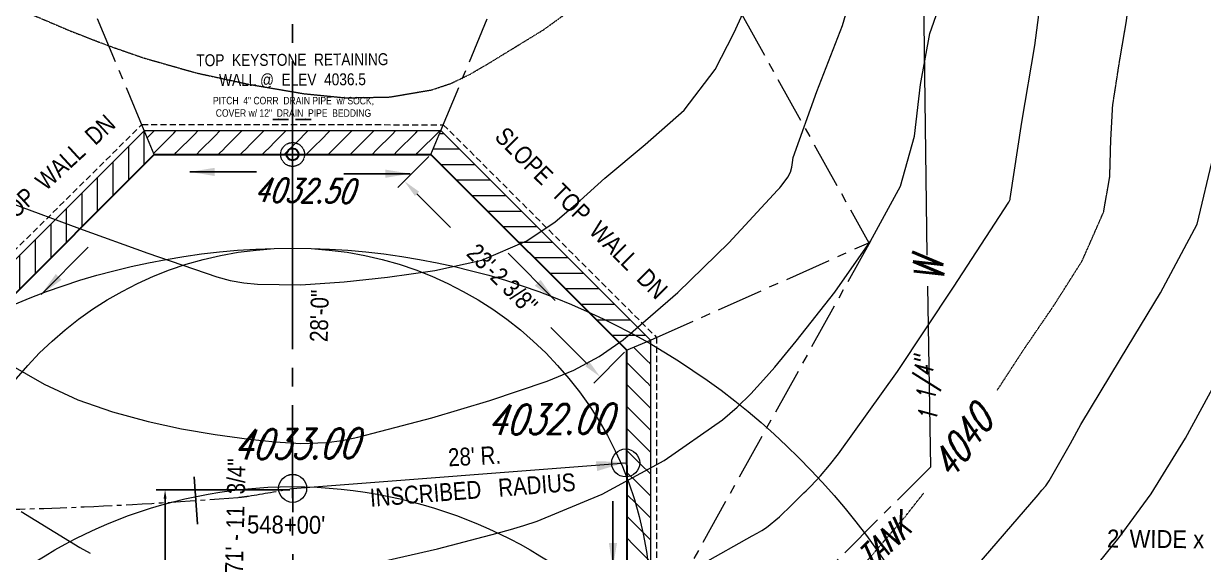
# Model space of a CAD drawing. Header units: inches. Extents: x 2775 to 17527, y 515 to 14737.
# Drawn here: x 8597 to 9784, y 3531 to 4064 of the extents above; entities that cross this region are included whole.
import ezdxf
from ezdxf.enums import TextEntityAlignment as Align

# ---------------------------------------------------------------- set-up
doc = ezdxf.new("R2010")
doc.units = ezdxf.units.IN
doc.header["$LTSCALE"] = 0.5
doc.header["$MEASUREMENT"] = 0
doc.header["$PDMODE"] = 1
for name, pattern in [('CENTER', [2, 1.25, -0.25, 0.25, -0.25]), ('CENTER2', [1.125, 0.75, -0.125, 0.125, -0.125]), ('HIDDEN', [0.375, 0.25, -0.125])]:
    doc.linetypes.add(name, pattern=pattern)
doc.layers.get('0').update_dxf_attribs({"linetype": 'CONTINUOUS'})
doc.layers.get('Defpoints').update_dxf_attribs({"linetype": 'CONTINUOUS'})
for name, color, linetype, lineweight in [('ARCHENT RD', 3, 'CENTER', 20), ('CONTROL', 6, 'CENTER', 25), ('D-CL', 5, 'CENTER2', 9), ('FOOTING TILE', 3, 'HIDDEN', 20), ('GRID', 1, 'CENTER', 35), ('LAYOUT', 6, 'CENTER', 25), ('Object', 4, 'CONTINUOUS', 30), ('VX-TOPO-MAJR', 1, 'HIDDEN', 20), ('VX-TOPO-MINR', 7, 'CONTINUOUS', 5)]:
    doc.layers.add(name, color=color, linetype=linetype, lineweight=lineweight)
for name, color, linetype in [('C-ANNO', 250, 'CONTINUOUS'), ('D-SCRATCH', 4, 'CONTINUOUS'), ('LLMASONRY', 12, 'CONTINUOUS'), ('TEXT', 7, 'CONTINUOUS')]:
    doc.layers.add(name, color=color, linetype=linetype)
doc.styles.add('ARCHENT', font='technical.ttf', dxfattribs={"height": 6})
doc.styles.add('ARCHENTLTD', font='technical.ttf', dxfattribs={"height": 6})
doc.styles.add('BEI', font='romans.shx', dxfattribs={"width": 0.75})
doc.styles.add('EXIST', font='romans.shx', dxfattribs={"width": 0.75, "oblique": 20, "height": 12})
doc.styles.add('SPHAND', font='SPHAND', dxfattribs={"bigfont": 'SPHAND'})
doc.linetypes.add('2inWATER', pattern='A,1,-0.08,["2\'\'",BEI,S=0.16,R=0,X=0,Y=-0.08],-0.25,0.8,-0.08,["W",BEI,S=0.16,R=0,X=0,Y=-0.08],-0.25', length=2.46)
doc.dimstyles.new('ARCHENTLTD', dxfattribs={"dimtxt": 12, "dimasz": 6, "dimexe": 9, "dimexo": 3, "dimgap": 1, "dimtad": 0, "dimdec": 3, "dimzin": 1, "dimdsep": 46, "dimlunit": 4, "dimtxsty": 'ARCHENT', "dimcen": 6, "dimadec": 3, "dimazin": 0, "dimtfac": 1, "dimtdec": 3, "dimtofl": 0, "dimtmove": 0, "dimatfit": 3, "dimfxl": 1, "dimfrac": 2, "dimtolj": 1, "dimtzin": 0, "dimarcsym": 0})
doc.dimstyles.get("Standard").update_dxf_attribs({"dimscale": 50, "dimtxt": 0.18, "dimasz": 0.18, "dimexe": 0.18, "dimexo": 0.0625, "dimgap": 0.09, "dimtad": 0, "dimtoh": 1, "dimzin": 0, "dimdsep": 46, "dimtxsty": 'BEI', "dimcen": 0.09, "dimclrd": 256, "dimclre": 256, "dimclrt": 256, "dimadec": 1, "dimazin": 0, "dimtfac": 1, "dimtofl": 0, "dimtmove": 0, "dimatfit": 3, "dimfxl": 1, "dimtolj": 1, "dimtzin": 0, "dimlwd": -1, "dimlwe": -1, "dimarcsym": 0})

# ---------------------------------------------------------------- blocks, each defined once
blk = doc.blocks.new('F-LGPIN')
at = {"linetype": 'Continuous'}
blk.add_circle((0, 0), 0.0391, dxfattribs=at)
blk = doc.blocks.new('*D20')
at = {"layer": 'Defpoints', "color": 0, "lineweight": 20, "ltscale": 50}
for p in [(6836, 3664.7, -44590.3), (10029.3, 3306.1, -44590.3), (8945.5, 2814.6), (10029.3, 2344.7, -44590.3), (7516.4, 2264.2, -44590.3)]:
    blk.add_point(p, dxfattribs=at)
at = {"layer": 'LAYOUT', "ltscale": 50}
for start, end in [(9.2836, 15.9025), (344.1589, 350.7778)]:
    blk.add_arc((8868.2, 2824.7), 78, start, end, dxfattribs=at)
at = {"layer": 'LAYOUT', "lineweight": 20, "ltscale": 50}
for points in [[(8941.8, 2845.6), (8944.6, 2846.5), (8940.2, 2854.5)], [(8944.6, 2802.9), (8941.8, 2803.9), (8940.2, 2794.9)]]:
    blk.add_solid(points, dxfattribs=at)
at = {"layer": 'LAYOUT', "color": 6, "ltscale": 50, "insert": (8946.2, 2824.7), "char_height": 6.25, "attachment_point": 5, "rotation": 270.0307, "style": 'BEI'}
blk.add_mtext('\\A1;45.0°', dxfattribs=at)
blk = doc.blocks.new('*D21')
at = {"layer": 'Defpoints', "color": 0, "lineweight": 20, "ltscale": 50}
for p in [(8868.2, 3932, -44590.3), (10029.6, 3306.2, -44590.3), (8923.4, 2879.8), (7516.6, 2264.3, -44590.3), (8868.5, 2086, -44590.3)]:
    blk.add_point(p, dxfattribs=at)
at = {"layer": 'LAYOUT', "ltscale": 50}
for start, end in [(65.4639, 83.3705), (29.1593, 47.0659)]:
    blk.add_arc((8868.4, 2824.8), 77.7, start, end, dxfattribs=at)
at = {"layer": 'LAYOUT', "lineweight": 20, "ltscale": 50}
for points in [[(8877.3, 2900.5), (8877.5, 2903.5), (8868.4, 2902.5)], [(8937.6, 2863.3), (8934.9, 2862), (8940.2, 2854.5)]]:
    blk.add_solid(points, dxfattribs=at)
at = {"layer": 'LAYOUT', "color": 6, "lineweight": 9, "ltscale": 50, "insert": (8911.6, 2889.4), "char_height": 6.25, "attachment_point": 5, "rotation": 326.2649, "style": 'BEI'}
blk.add_mtext('\\A1;67.5°', dxfattribs=at)
blk = doc.blocks.new('Tick')
at = {"layer": 'D-SCRATCH'}
blk.add_line((0, -2), (0, 2), dxfattribs=at)
blk = doc.blocks.new('*D29')
at = {"layer": 'Defpoints', "color": 0, "lineweight": 20, "ltscale": 50}
for p in [(8739.7, 3594.4), (8868.1, 3594.4), (8868.1, 3117.6)]:
    blk.add_point(p, dxfattribs=at)
at = {"layer": 'Object', "color": 0, "lineweight": -2, "ltscale": 50}
for p, q in [((8865.1, 3594.4), (8730.7, 3594.4)), ((8739.7, 3585.4), (8739.7, 3377.9)), ((8739.7, 3126.6), (8739.7, 3334.2)), ((8865.1, 3117.6), (8730.7, 3117.6))]:
    blk.add_line(p, q, dxfattribs=at)
at = {"layer": 'Object', "color": 0, "lineweight": 20, "ltscale": 50}
for points in [[(8738.2, 3585.4), (8741.2, 3585.4), (8739.7, 3594.4)], [(8738.2, 3126.6), (8741.2, 3126.6), (8739.7, 3117.6)]]:
    blk.add_solid(points, dxfattribs=at)
at = {"layer": 'Object', "color": 0, "lineweight": 20, "ltscale": 50, "insert": (8739.7, 3356), "char_height": 6, "attachment_point": 5, "rotation": 90, "style": 'ARCHENTLTD'}
blk.add_mtext('\\A1;39\'-8 3/4"', dxfattribs=at)

msp = doc.modelspace()

# ---------------------------------------------------------------- hatches: boundary and pattern name
at = {"layer": 'D-CL', "linetype": 'Continuous', "lineweight": 9, "ltscale": 75}
h = msp.add_hatch(dxfattribs=at)
h.set_pattern_fill('ANSI31', scale=125, angle=45, style=0)
edge = h.paths.add_edge_path()
edge.add_line((8517.7556, 3754.7851), (8718.8544, 3955.8911))
edge.add_line((8532.004, 3735.0324), (8728.7997, 3931.8923))
edge.add_line((8532.004, 3735.0324), (8517.7556, 3754.7851))
edge.add_line((8728.7764, 3931.8858), (8718.8201, 3955.8768))
h = msp.add_hatch(dxfattribs=at)
h.set_pattern_fill('ANSI31', scale=125, style=0)
edge = h.paths.add_edge_path()
edge.add_line((8728.7997, 3931.8923), (9007.1561, 3931.9376))
edge.add_line((8718.8544, 3955.8911), (9017.0935, 3955.9396))
edge.add_line((8728.7764, 3931.8858), (8718.8201, 3955.8768))
edge.add_line((9007.1561, 3931.9376), (9017.0893, 3955.9414))
h = msp.add_hatch(dxfattribs=at)
h.set_pattern_fill('ANSI31', scale=125, angle=315, style=0)
edge = h.paths.add_edge_path()
edge.add_line((9007.1561, 3931.9376), (9204.0159, 3735.1419))
edge.add_line((9017.0935, 3955.9396), (9228.0147, 3745.0871))
edge.add_line((9007.1561, 3931.9376), (9017.0893, 3955.9414))
edge.add_line((9203.9652, 3735.1468), (9227.9626, 3745.0914))
h = msp.add_hatch(dxfattribs=at)
h.set_pattern_fill('ANSI31', scale=125, angle=270, style=0)
edge = h.paths.add_edge_path()
edge.add_line((9203.9652, 3735.1468), (9204.0105, 3456.8064))
edge.add_line((9228.0147, 3745.0871), (9228.0633, 3446.848))
edge.add_line((9203.9652, 3735.1468), (9227.9626, 3745.0914))
edge.add_line((9204.0613, 3456.7854), (9228.0633, 3446.848))

# ---------------------------------------------------------------- linework, layer by layer
at = {"layer": 'ARCHENT RD', "color": 4, "lineweight": 20, "ltscale": 75}
for p, q in [((9017.0893, 3955.9414), (9173.9802, 4335.0742)), ((9173.9802, 4335.0742), (9447.4798, 3843.0804)), ((8718.8201, 3955.8768), (8568.21, 4316.1504, 0.0494)), ((9227.9792, 3745.0525), (9447.4798, 3843.0804)), ((9449.2533, 3844.7492, 3938.4743), (9228.0709, 3446.9608))]:
    msp.add_line(p, q, dxfattribs=at)
at = {"layer": 'ARCHENT RD', "color": 5, "linetype": '2inWATER', "lineweight": 20, "ltscale": 500}
for p, q in [((9502.0676, 4126.0758, -24.0004), (9506.0532, 3830.6225, -24.0004)), ((9506.7181, 3799.4998, -24.0004), (9509.4512, 3617.3528, -24.0004))]:
    msp.add_line(p, q, dxfattribs=at)
at = {"layer": 'ARCHENT RD', "color": 7, "linetype": 'Continuous', "ltscale": 7.5}
for p, q in [((8517.7556, 3754.7851, -48406.0637), (8718.8544, 3955.8911)), ((8718.8544, 3955.8911), (9017.0935, 3955.9396)), ((9017.0935, 3955.9396), (9228.0147, 3745.0871)), ((9228.0147, 3745.0871), (9228.0633, 3446.848))]:
    msp.add_line(p, q, dxfattribs=at)
at = {"layer": 'ARCHENT RD', "color": 7, "linetype": 'Continuous', "lineweight": 9, "ltscale": 50}
for p, q in [((8728.7764, 3931.8858), (8718.8201, 3955.8768)), ((9007.1561, 3931.9376), (9017.0893, 3955.9414))]:
    msp.add_line(p, q, dxfattribs=at)
at = {"layer": 'ARCHENT RD', "color": 7, "linetype": 'Continuous', "lineweight": 30, "ltscale": 7.5}
for p, q in [((8532.004, 3735.0324), (8728.7997, 3931.8923)), ((8728.7997, 3931.8923), (9007.1561, 3931.9376)), ((9007.1561, 3931.9376), (9204.0159, 3735.1419)), ((9203.9652, 3735.1468), (9204.0105, 3456.8064))]:
    msp.add_line(p, q, dxfattribs=at)
at = {"layer": 'ARCHENT RD', "color": 7, "linetype": 'Continuous', "ltscale": 75}
for p, q in [((9005.0352, 3929.8159), (8973.966, 3898.7367)), ((8993.059, 3892.3758), (9026.8913, 3858.5545)), ((9164.4588, 3721.0318), (9127.7975, 3757.6811)), ((9201.895, 3733.0202), (9170.8258, 3701.941))]:
    msp.add_line(p, q, dxfattribs=at)
at = {"layer": 'ARCHENT RD', "color": 6, "linetype": 'Continuous', "ltscale": 7.5}
msp.add_line((9204.0159, 3735.1419), (9204.0613, 3456.7854), dxfattribs=at)
at = {"layer": 'ARCHENT RD', "color": 3, "linetype": 'Continuous', "lineweight": 9, "ltscale": 7.5}
msp.add_line((8868.0013, 3595.9219), (9203.0317, 3621.5083), dxfattribs=at)
at = {"layer": 'ARCHENT RD', "color": 7, "linetype": 'Continuous', "lineweight": 9, "ltscale": 7.5}
msp.add_line((8868.0013, 3595.9219), (9203.0123, 3621.5068), dxfattribs=at)
at = {"layer": 'ARCHENT RD', "color": 6, "linetype": 'Continuous', "lineweight": 9, "ltscale": 7.5}
msp.add_line((8868.0326, 3595.9089), (9203.063, 3621.4953), dxfattribs=at)
at = {"layer": 'ARCHENT RD', "color": 5, "lineweight": 20, "ltscale": 75}
msp.add_line((9509.4512, 3617.3528), (8969.3019, 3077.2223), dxfattribs=at)
at = {"layer": 'ARCHENT RD', "color": 3}
msp.add_circle((8867.9779, 3931.9149), 12.0002, dxfattribs=at)
at = {"layer": 'ARCHENT RD', "color": 7, "linetype": 'Continuous', "lineweight": 25, "ltscale": 75}
for points in [[(8995.1799, 3894.4975), (8990.938, 3890.2542), (8980.329, 3905.1017)], [(9166.5797, 3723.1535), (9162.3378, 3718.9102), (9177.1888, 3708.306)]]:
    msp.add_solid(points, dxfattribs=at)
at = {"layer": 'ARCHENT RD', "color": 7, "linetype": 'Continuous', "lineweight": -3, "ltscale": 150}
msp.add_solid([(9174.3926, 3613.3587, -44590.3909), (9203.4457, 3622.3561, -44590.3909), (9173.045, 3623.2676, -44590.3909)], dxfattribs=at)
at = {"layer": 'C-ANNO', "color": 7, "linetype": 'Continuous', "lineweight": 9, "ltscale": 50}
msp.add_line((9203.9652, 3735.1468), (9227.9626, 3745.0914), dxfattribs=at)
at = {"layer": 'CONTROL', "color": 6, "linetype": 'CENTER', "lineweight": 25, "ltscale": 150}
msp.add_line((8867.9779, 3931.9149), (8867.9138, 4325.5393), dxfattribs=at)
at = {"layer": 'D-CL', "ltscale": 75}
msp.add_lwpolyline([(6720.554, 4086.4571, 0.007580317), (6824.1105, 4019.8008, 0.007987662), (6924.3081, 3959.6334, 0.006024652), (7086.8453, 3868.1283, 0.020999051), (7134.8468, 3844.4229, 0.009804312), (7184.1662, 3823.7387, 0.002810775), (7357.9478, 3755.9585, 0.00373548), (7510.9152, 3698.5922, 0.007962782), (7583.2884, 3673.3656, 0.033061636), (7686.5859, 3646.6183, 0.015360695), (7913.2481, 3610.8411, 0.00402193), (8026.7763, 3597.4066, 0.00569887), (8107.0683, 3589.4845, 0.012742231), (8287.4109, 3578.3854, 0.009545531), (8528.5522, 3574.3113, 0.01048414), (8658.3846, 3577.3194, 0.00876155), (8813.4844, 3586.8942, 0.021235118), (8823.7081, 3588.144, 0.004861434), (8868.0013, 3595.9219)], format="xyb", dxfattribs=at)
at = {"layer": 'FOOTING TILE', "ltscale": 50}
for p, q in [((8513.6686, 3761.4059), (8716.2891, 3961.9312)), ((8716.2891, 3961.9312), (9019.5548, 3961.8995)), ((9019.5548, 3961.8995), (9233.9684, 3747.8901)), ((9233.9684, 3747.8901), (9234.1422, 3447.1071))]:
    msp.add_line(p, q, dxfattribs=at)
at = {"layer": 'GRID', "color": 1, "linetype": 'Continuous', "lineweight": 30, "ltscale": 50}
msp.add_circle((8867.9466, 3931.9084), 6.0001, dxfattribs=at)
at = {"layer": 'LAYOUT', "color": 6, "ltscale": 150}
for p in [(8868.2786, 2085.8929), (8867.9974, 3811.9149)]:
    msp.add_line(p, (8867.9779, 3931.9149), dxfattribs=at)
at = {"layer": 'Object', "color": 20, "lineweight": 20, "ltscale": 50}
for centre, radius in [((8868.1181, 3117.6367), 720), ((8868.0519, 3477.6367), 360), ((8867.9105, 3117.6367), 480)]:
    msp.add_circle(centre, radius, dxfattribs=at)
at = {"layer": 'VX-TOPO-MAJR'}
for points in [[(8587.9362, 4080.2965), (8609.9429, 4070.923), (8645.5159, 4055.8182), (8681.3787, 4041.8945), (8717.9766, 4029.1405), (8771.1836, 4013.97), (8824.9319, 4002.3747), (8879.2199, 3993.1429), (8922.22, 3988.8468), (8965.4747, 3989.76), (9007.7369, 3996.8483), (9027.6011, 4003.5691), (9046.641, 4012.7934), (9065.2905, 4023.6667), (9120.4386, 4057.4646), (9171.7112, 4094.5432), (9214.9981, 4140.998), (9219.0977, 4148.2426)], [(9576.6162, 3694.4289), (9577.2539, 3695.3887), (9603.2629, 3735.422), (9633.5589, 3779.693), (9662.1679, 3824.8245), (9683.7105, 3873.8854), (9689.9445, 3909.4194), (9690.9424, 3945.4634), (9692.9074, 3981.3255), (9699.4124, 4023.4262), (9706.5747, 4065.5301), (9711.9404, 4107.8449), (9710.3237, 4148.0129), (9710.0562, 4149.9297)], [(9443.9232, 3520.6892), (9484.4855, 3567.9616), (9502.9462, 3591.3687)], [(9443.9232, 3520.6892), (9484.4855, 3567.9616), (9502.9462, 3591.3687)]]:
    msp.add_lwpolyline(points, dxfattribs=at)
at = {"layer": 'VX-TOPO-MINR', "ltscale": 50}
for points in [[(8581.8182, 3721.554), (8618.0702, 3700.6673), (8651.8804, 3684.9915), (8686.7898, 3672.7764), (8722.6777, 3663.1338), (8756.3384, 3655.9017), (8790.0992, 3650.0987), (8824.3038, 3645.4725), (8850.3678, 3642.6215), (8876.3344, 3641.057), (8902.1142, 3641.9241), (8917.8354, 3644.1734), (8933.4726, 3647.5159), (8949.0689, 3651.3901), (9008.0883, 3667.0526), (9066.3555, 3684.3176), (9124.1855, 3703.86), (9150.9974, 3714.9714), (9176.4628, 3728.7208), (9200.3706, 3745.5221), (9255.4669, 3792.927), (9306.8229, 3843.0823), (9355.8198, 3895.8592), (9356.8728, 3897.0659), (9357.8973, 3898.2899), (9358.906, 3899.5352), (9362.575, 3904.2036), (9365.9649, 3909.047), (9368.799, 3914.2729), (9370.1318, 3919.0129), (9370.7209, 3923.932), (9371.5961, 3928.7585), (9395.1543, 3995.3499), (9421.0796, 4061.533), (9441.0149, 4129.336)], [(9280.3162, 3520.0722), (9330.2538, 3548.1446), (9335.1201, 3550.792), (9339.9528, 3553.4884), (9344.609, 3556.5067), (9357.8426, 3567.373), (9370.1382, 3579.2496), (9382.2499, 3591.3396), (9384.5491, 3593.5796), (9386.8325, 3595.8321), (9389.0898, 3598.1153), (9398.8223, 3608.5492), (9408.1077, 3619.3706), (9416.9561, 3630.5898), (9476.3748, 3713.54), (9532.7362, 3798.3642), (9588.3828, 3884.0162), (9588.8094, 3884.6396), (9589.2123, 3885.2751), (9589.5156, 3885.9659), (9589.6034, 3886.4663), (9589.6174, 3886.9738), (9589.6451, 3887.4788), (9601.552, 3964.5403), (9614.6619, 4041.6077), (9624.4833, 4119.0613)], [(8584.9887, 3882.866), (8653.5589, 3857.4397), (8722.3203, 3832.679), (8791.7228, 3808.689), (8805.1692, 3805.0645), (8818.9012, 3802.8358), (8832.783, 3801.5533), (8876.4123, 3800.8257), (8919.9586, 3803.6698), (8963.2737, 3808.6034), (9011.1339, 3815.086), (9058.268, 3825.5924), (9103.6745, 3844.9708), (9132.0243, 3864.1476), (9157.3395, 3885.5897), (9182.0691, 3908.1149), (9222.5629, 3941.8407), (9261.6641, 3976.4693), (9293.0466, 4017.4404), (9311.6436, 4053.9508), (9328.4545, 4091.0262)], [(8953.4649, 3521.2619), (9013.649, 3535.0735), (9073.6756, 3550.9339), (9087.2074, 3554.525), (9100.5669, 3558.4835), (9113.826, 3562.9642), (9179.4578, 3590.1632), (9241.7935, 3623.8199), (9300.3165, 3664.947), (9315.0164, 3677.5949), (9328.7184, 3690.9765), (9341.791, 3705.0576), (9352.9453, 3717.84), (9363.7973, 3730.8048), (9374.4815, 3743.9961), (9413.3461, 3793.446), (9449.2533, 3844.7492), (9479.2736, 3900.1045), (9493.3913, 3950.3134), (9499.6307, 4002.4186), (9508.9014, 4053.5442), (9517.3988, 4077.5636)], [(9550.2212, 3510.7933), (9617.87, 3589.5535), (9621.7373, 3594.0188), (9625.4884, 3598.5798), (9628.8742, 3603.4113), (9639.8464, 3622.1208), (9650.2512, 3641.1189), (9660.7002, 3660.0758), (9700.652, 3726.4339), (9741.1011, 3792.5649), (9777.9055, 3861.8049), (9794.3552, 3930.7719)], [(9665.5239, 3504.4195), (9699.4605, 3546.4959), (9731.4021, 3590.262), (9766.1465, 3646.4689), (9797.5086, 3704.5201)], [(8595.0666, 3572.7754), (8643.6074, 3542.7914), (8653.9, 3536.3464), (8664.5024, 3530.5984)]]:
    msp.add_lwpolyline(points, dxfattribs=at)

# ---------------------------------------------------------------- block references
at = {"layer": 'ARCHENT RD', "xscale": 359.9856000000019, "yscale": 359.9856, "zscale": 359.9855999999982, "rotation": 4.367222222223363}
for p in [(9203.0123, 3621.5068, -48406.0637), (8868.0013, 3595.9219, -48406.0637)]:
    msp.add_blockref('F-LGPIN', p, dxfattribs=at)
at = {"layer": 'ARCHENT RD', "color": 6, "xscale": 360.0064188206345, "yscale": 360.0064188206338, "zscale": 360.0064188206338, "rotation": 4.367222222222193}
msp.add_blockref('F-LGPIN', (8868.0326, 3595.9089, -44590.3909), dxfattribs=at)
at = {"layer": 'Object', "xscale": 11.99999999999514, "yscale": 12, "zscale": 12}
for p, rotation in [((8868.0326, 3595.9089), 0.06670870013668545), ((8770.6053, 3583.7011), 3.980963076772934)]:
    msp.add_blockref('Tick', p, dxfattribs=dict(at, rotation=rotation))

# ---------------------------------------------------------------- texts
at = {"layer": 'ARCHENT RD', "color": 7, "linetype": 'Continuous', "ltscale": 75, "char_height": 18, "attachment_point": 5, "style": 'ARCHENT'}
for s, insert, rotation in [('SLOPE  TOP  WALL  DN', (8600.1349, 3888.6563), 42.5876954), ('SLOPE  TOP  WALL  DN', (9158.3227, 3872.9222), 315.0094444), ('\\A1;23\'-2 3/8"', (9078.7589, 3806.7038), 315.0093323)]:
    msp.add_mtext(s, dxfattribs=dict(at, insert=insert, rotation=rotation))
at = {"layer": 'FOOTING TILE', "ltscale": 50, "insert": (8868.8589, 3979.8024), "char_height": 7.5, "attachment_point": 5, "rotation": 359.9663889, "style": 'ARCHENT'}
msp.add_mtext('PITCH  4" CORR  DRAIN PIPE  w/ SOCK,\\PCOVER w/ 12"  DRAIN  PIPE  BEDDING', dxfattribs=at)
at = {"layer": 'TEXT', "style": 'EXIST', "oblique": 20, "width": 0.75}
msp.add_text('4040', height=28.80051, rotation=54.4418689, dxfattribs=at).set_placement((9541.0574, 3641.9865, 3890.4735), align=Align.MIDDLE_CENTER)
at = {"layer": 'TEXT', "style": 'SPHAND', "width": 0.92}
msp.add_text("548+00'", height=17.99928, rotation=359.6047874, dxfattribs=at).set_placement((8822.1069, 3550.6902, -55852.8454))
at = {"layer": 'TEXT', "color": 4, "style": 'SPHAND', "width": 0.92}
msp.add_text("2' WIDE x 50' LONG RUNOFF TROUGH", height=18.000321, rotation=359.4610274, dxfattribs=at).set_placement((9687.0893, 3536.4783, -44734.3935))
at = {"layer": 'TEXT', "color": 3}
for s, insert, char_height, attachment_point, rotation, style in [('TOP  KEYSTONE  RETAINING  \\PWALL @  ELEV  4036.5\\P  ', (8867.8675, 4006.0253), 12, 5, 0.3447222, 'ARCHENTLTD'), ('4032.50', (8829.2076, 3908.3567), 24, 1, 359.1127778, 'EXIST'), ('4032.00', (9063.5278, 3679.7881), 30, 1, 0.6791667, 'EXIST'), ('4033.00', (8807.975, 3654.9382), 30, 1, 0.6791667, 'EXIST')]:
    msp.add_mtext(s, dxfattribs=dict(at, insert=insert, char_height=char_height, attachment_point=attachment_point, rotation=rotation, style=style))
at = {"layer": 'TEXT'}
for s, insert, char_height, attachment_point, rotation, style in [('{\\C5;W}', (9493.945, 3801.8081), 30.00053, 1, 94.9294444, 'EXIST'), ('\\A1;28\'-0"\\P  ', (8886.5146, 3795.9618), 18, 3, 88.5752778, 'ARCHENTLTD'), ('{\\C5;1 1/4" }', (9498.9301, 3661.2461), 18.000321, 1, 94.9294444, 'EXIST'), ("28' R.\\P  ", (9051.7472, 3613.2909), 18, 5, 2.9473714, 'ARCHENTLTD'), ('\\A1;71\' - 11  3/4"\\P  ', (8802.8205, 3626.1984), 18, 3, 88.5752778, 'ARCHENTLTD'), ('INSCRIBED   RADIUS\\P  ', (9050.2969, 3579.3102), 18, 5, 4.469501, 'ARCHENTLTD'), ('{\\C5; 110Ft± HOUSE TO TANK }', (9258.0403, 3355.8113), 24, 1, 44.6358333, 'EXIST')]:
    msp.add_mtext(s, dxfattribs=dict(at, insert=insert, char_height=char_height, attachment_point=attachment_point, rotation=rotation, style=style))

# ---------------------------------------------------------------- dimensions: what is measured, and where the dimension line sits
at = {"layer": 'LAYOUT', "color": 6, "lineweight": 9, "ltscale": 150}
dim = msp.add_angular_dim_2l(base=(8923.3541, 2879.7513), line1=((8868.5364, 2085.9998, -44590.3909), (8868.2357, 3932.0218, -44590.3909)), line2=((10029.585, 3306.2382, -44590.3909), (7516.6132, 2264.2814, -44590.3909)), dimstyle='Standard', override={"dimtxt": 0.125, "dimclrd": 256, "dimclre": 256, "dimclrt": 6}, dxfattribs=at)
dim.commit()
dim.dimension.update_dxf_attribs({"geometry": '*D21', "text_midpoint": (8911.5764, 2889.4115, -0.0698)})
at = {"layer": 'LAYOUT', "color": 6, "ltscale": 150}
dim = msp.add_angular_dim_2l(base=(8945.4906, 2814.5571), line1=((10029.3272, 3306.1313, -44590.3909), (7516.3554, 2264.1745, -44590.3909)), line2=((10029.3272, 2344.6995, -44590.3909), (6835.9988, 3664.7484, -44590.3909)), dimstyle='Standard', override={"dimtxt": 0.125, "dimclrd": 256, "dimclre": 256, "dimclrt": 6}, dxfattribs=at)
dim.commit()
dim.dimension.update_dxf_attribs({"geometry": '*D20', "text_midpoint": (8946.1516, 2824.729, -0.0698)})
at = {"layer": 'Object', "color": 20, "lineweight": 20, "ltscale": 50}
dim = msp.add_linear_dim(base=(8739.696, 3594.3938), p1=(8868.118, 3117.6367), p2=(8868.118, 3594.3938), angle=90, dimstyle='ARCHENTLTD', override={"dimtxt": 24, "dimasz": 9, "dimtxsty": 'ARCHENTLTD'}, dxfattribs=at)
dim.commit()
dim.dimension.update_dxf_attribs({"geometry": '*D29', "text_midpoint": (8739.696, 3356.0153)})

# ---------------------------------------------------------------- leaders
at = {"layer": 'FOOTING TILE', "color": 3, "linetype": 'Continuous', "ltscale": 50}
for points in [[(8848.253, 3967.2012), (8863.903, 3967.2012)], [(8886.5643, 3967.1971), (8870.9142, 3967.2004)]]:
    msp.add_leader(points, dimstyle='ARCHENTLTD', override={"dimgap": 1, "dimtad": 0}, dxfattribs=at)
at = {"layer": 'LLMASONRY', "color": 7, "linetype": 'Continuous', "lineweight": -3, "ltscale": 50}
for points in [[(8764.5687, 3914.3737, -48406.0637), (8831.5866, 3914.3737, -48406.0637)], [(8986.3855, 3912.5574, -48406.0637), (8919.3676, 3912.5574, -48406.0637)], [(8615.1287, 3791.0195, -48406.0637), (8662.3321, 3838.593, -48406.0637)], [(9132.1551, 3785.01, -44419.5885), (9084.9445, 3832.5763, -44419.5885)], [(9190.1431, 3515.9993, -48406.0637), (9190.1431, 3583.0172, -48406.0637)]]:
    msp.add_leader(points, dimstyle='Standard', override={"dimasz": 0.5, "dimgap": 0.09, "dimtad": 0}, dxfattribs=at)

doc.saveas('drawing.dxf')
